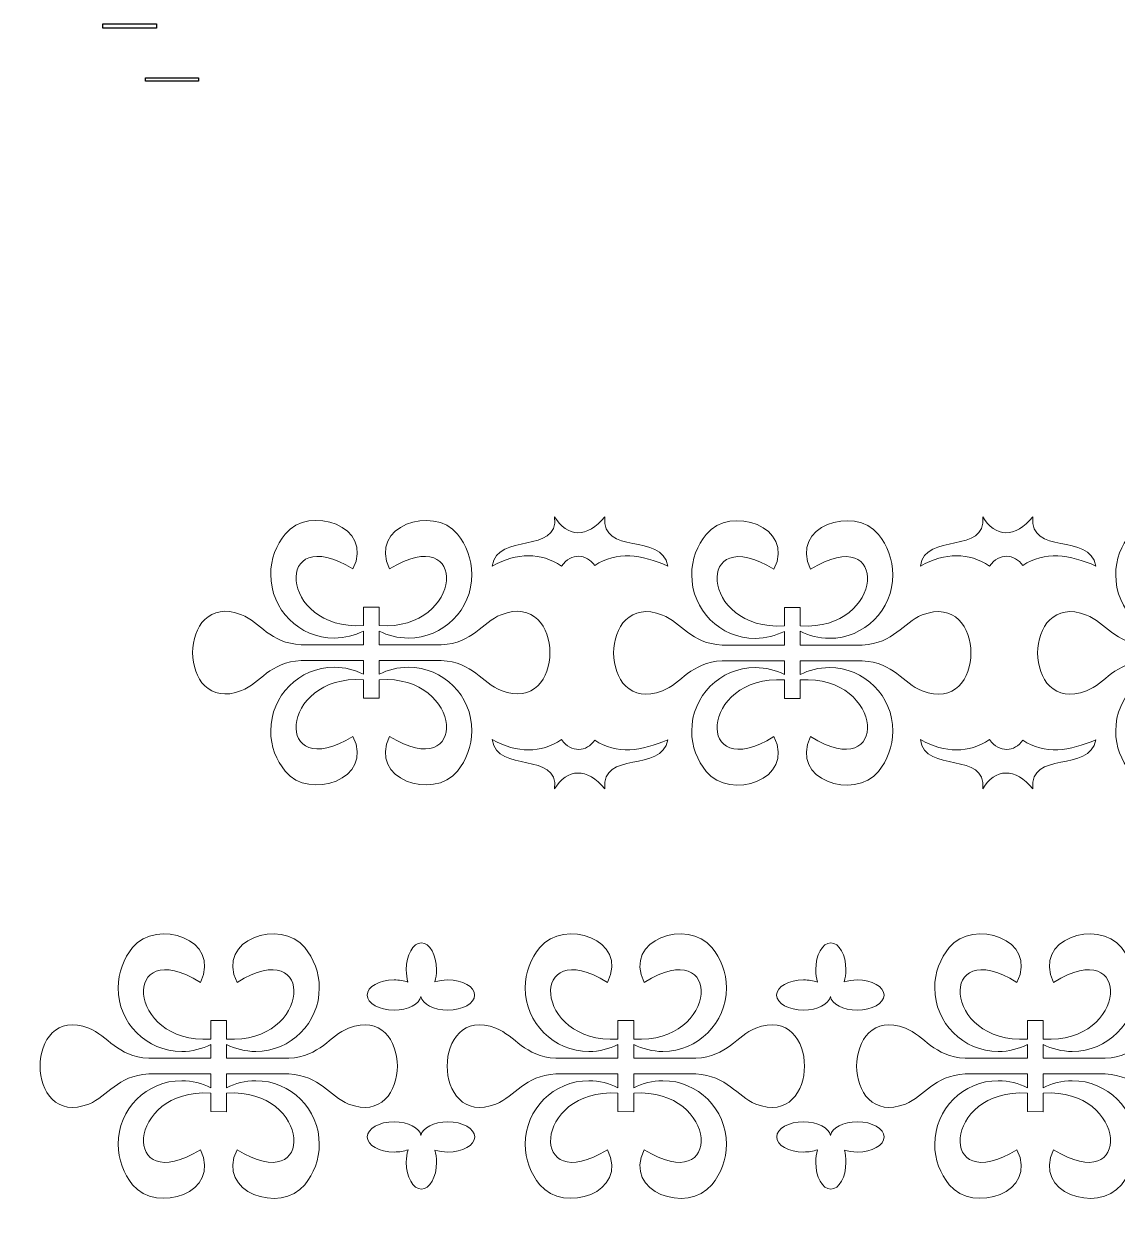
# Model space of a CAD drawing. Header units: centimetres. Extents: x -62 to 194, y -26 to 49.
# Drawn here: x -62.4 to 6.4, y -25.6 to 49.3 of the extents above; entities that cross this region are included whole.
import ezdxf

# ---------------------------------------------------------------- set-up
doc = ezdxf.new("R2010")
doc.units = ezdxf.units.CM
doc.header["$MEASUREMENT"] = 0
doc.header["$XCLIPFRAME"] = 0
doc.layers.add('layer 1', color=7, linetype='Continuous')
picture_1 = doc.add_image_def('image1.jpg', size_in_pixel=(6197, 507))
picture_2 = doc.add_image_def('image2.jpg', size_in_pixel=(17568, 1440))

msp = doc.modelspace()

# ---------------------------------------------------------------- linework, layer by layer
at = {"layer": 'layer 1', "color": 230, "lineweight": 9}
for points, knots in [([(-32.34686, 12.10745), (-33.56809, 11.61214), (-34.10452, 10.32931), (-36.11326, 10.21065), (-36.11326, 10.21065), (-36.11326, 10.21065), (-40.01662, 10.21065), (-40.01662, 10.21065), (-40.01662, 10.21065), (-40.01662, 10.21065), (-40.01663, 11.07966), (-40.01663, 11.07966), (-40.01663, 11.07966), (-39.46887, 10.79781), (-38.84766, 10.63871), (-38.18939, 10.63871), (-38.18939, 10.63871), (-35.98062, 10.63871), (-34.18939, 12.42994), (-34.18939, 14.63872), (-34.18939, 14.63872), (-34.18939, 15.60505), (-34.53858, 16.48631), (-35.10292, 17.18294), (-35.10292, 17.18294), (-36.60616, 19.0386), (-40.72638, 17.69312), (-39.36286, 14.98559), (-39.36286, 14.98559), (-34.34695, 18.08518), (-34.63325, 11.08327), (-40.01662, 11.41894), (-40.01662, 11.41894), (-40.01662, 11.41894), (-40.01662, 12.58768), (-40.01662, 12.58768), (-40.01662, 12.58768), (-40.01662, 12.58768), (-41.01662, 12.58853), (-41.01662, 12.58853), (-41.01662, 12.58853), (-41.01662, 12.58853), (-41.01662, 11.4198), (-41.01662, 11.4198), (-41.01662, 11.4198), (-46.39999, 11.08413), (-46.68629, 18.08604), (-41.67038, 14.98645), (-41.67038, 14.98645), (-40.30686, 17.69398), (-44.42708, 19.03946), (-45.93032, 17.1838), (-45.93032, 17.1838), (-46.49466, 16.48717), (-46.84385, 15.60591), (-46.84385, 14.63958), (-46.84385, 14.63958), (-46.84385, 12.4308), (-45.05262, 10.63957), (-42.84385, 10.63957), (-42.84385, 10.63957), (-42.18558, 10.63957), (-41.56437, 10.79867), (-41.01661, 11.08052), (-41.01661, 11.08052), (-41.01661, 11.08052), (-41.01662, 10.21151), (-41.01662, 10.21151), (-41.01662, 10.21151), (-41.01662, 10.21151), (-44.91998, 10.21151), (-44.91998, 10.21151), (-44.91998, 10.21151), (-46.92872, 10.33017), (-47.46515, 11.613), (-48.68638, 12.10831), (-48.68638, 12.10831), (-52.776, 13.70381), (-52.776, 5.73471), (-48.68638, 7.33021), (-48.68638, 7.33021), (-47.46515, 7.82552), (-46.92872, 9.10835), (-44.91998, 9.22701), (-44.91998, 9.22701), (-44.91998, 9.22701), (-41.01662, 9.22701), (-41.01662, 9.22701), (-41.01662, 9.22701), (-41.01662, 9.22701), (-41.01661, 8.358), (-41.01661, 8.358), (-41.01661, 8.358), (-41.56437, 8.63985), (-42.18558, 8.79895), (-42.84385, 8.79895), (-42.84385, 8.79895), (-45.05262, 8.79895), (-46.84385, 7.00772), (-46.84385, 4.79894), (-46.84385, 4.79894), (-46.84385, 3.83261), (-46.49466, 2.95135), (-45.93032, 2.25472), (-45.93032, 2.25472), (-44.42708, 0.39906), (-40.30686, 1.74454), (-41.67038, 4.45207), (-41.67038, 4.45207), (-46.68629, 1.35248), (-46.39999, 8.35439), (-41.01662, 8.01872), (-41.01662, 8.01872), (-41.01662, 8.01872), (-41.01662, 6.84999), (-41.01662, 6.84999), (-41.01662, 6.84999), (-41.01662, 6.84999), (-40.01662, 6.85084), (-40.01662, 6.85084), (-40.01662, 6.85084), (-40.01662, 6.85084), (-40.01662, 8.01958), (-40.01662, 8.01958), (-40.01662, 8.01958), (-34.63325, 8.35525), (-34.34695, 1.35334), (-39.36286, 4.45293), (-39.36286, 4.45293), (-40.72638, 1.7454), (-36.60616, 0.39992), (-35.10292, 2.25558), (-35.10292, 2.25558), (-34.53858, 2.95221), (-34.18939, 3.83347), (-34.18939, 4.7998), (-34.18939, 4.7998), (-34.18939, 7.00858), (-35.98062, 8.79981), (-38.18939, 8.79981), (-38.18939, 8.79981), (-38.84766, 8.79981), (-39.46887, 8.64071), (-40.01663, 8.35886), (-40.01663, 8.35886), (-40.01663, 8.35886), (-40.01662, 9.22787), (-40.01662, 9.22787), (-40.01662, 9.22787), (-40.01662, 9.22787), (-36.11326, 9.22787), (-36.11326, 9.22787), (-36.11326, 9.22787), (-34.10452, 9.10921), (-33.56809, 7.82638), (-32.34686, 7.33107), (-32.34686, 7.33107), (-28.25749, 5.73566), (-28.25749, 13.70286), (-32.34686, 12.10745)], [0, 0, 0, 0, 0.02439024, 0.02439024, 0.02439024, 0.02439024, 0.04878049, 0.04878049, 0.04878049, 0.04878049, 0.07317073, 0.07317073, 0.07317073, 0.07317073, 0.09756098, 0.09756098, 0.09756098, 0.09756098, 0.12195122, 0.12195122, 0.12195122, 0.12195122, 0.14634146, 0.14634146, 0.14634146, 0.14634146, 0.17073171, 0.17073171, 0.17073171, 0.17073171, 0.19512195, 0.19512195, 0.19512195, 0.19512195, 0.2195122, 0.2195122, 0.2195122, 0.2195122, 0.24390244, 0.24390244, 0.24390244, 0.24390244, 0.26829268, 0.26829268, 0.26829268, 0.26829268, 0.29268293, 0.29268293, 0.29268293, 0.29268293, 0.31707317, 0.31707317, 0.31707317, 0.31707317, 0.34146341, 0.34146341, 0.34146341, 0.34146341, 0.36585366, 0.36585366, 0.36585366, 0.36585366, 0.3902439, 0.3902439, 0.3902439, 0.3902439, 0.41463415, 0.41463415, 0.41463415, 0.41463415, 0.43902439, 0.43902439, 0.43902439, 0.43902439, 0.46341463, 0.46341463, 0.46341463, 0.46341463, 0.48780488, 0.48780488, 0.48780488, 0.48780488, 0.51219512, 0.51219512, 0.51219512, 0.51219512, 0.53658537, 0.53658537, 0.53658537, 0.53658537, 0.56097561, 0.56097561, 0.56097561, 0.56097561, 0.58536585, 0.58536585, 0.58536585, 0.58536585, 0.6097561, 0.6097561, 0.6097561, 0.6097561, 0.63414634, 0.63414634, 0.63414634, 0.63414634, 0.65853659, 0.65853659, 0.65853659, 0.65853659, 0.68292683, 0.68292683, 0.68292683, 0.68292683, 0.70731707, 0.70731707, 0.70731707, 0.70731707, 0.73170732, 0.73170732, 0.73170732, 0.73170732, 0.75609756, 0.75609756, 0.75609756, 0.75609756, 0.7804878, 0.7804878, 0.7804878, 0.7804878, 0.80487805, 0.80487805, 0.80487805, 0.80487805, 0.82926829, 0.82926829, 0.82926829, 0.82926829, 0.85365854, 0.85365854, 0.85365854, 0.85365854, 0.87804878, 0.87804878, 0.87804878, 0.87804878, 0.90243902, 0.90243902, 0.90243902, 0.90243902, 0.92682927, 0.92682927, 0.92682927, 0.92682927, 0.95121951, 0.95121951, 0.95121951, 0.95121951, 1, 1, 1, 1]), ([(-22.20482, 12.08852), (-20.98359, 11.59321), (-20.44716, 10.31038), (-18.43842, 10.19172), (-18.43842, 10.19172), (-18.43842, 10.19172), (-14.53506, 10.19172), (-14.53506, 10.19172), (-14.53506, 10.19172), (-14.53506, 10.19172), (-14.53505, 11.06073), (-14.53505, 11.06073), (-14.53505, 11.06073), (-15.08281, 10.77888), (-15.70402, 10.61978), (-16.36229, 10.61978), (-16.36229, 10.61978), (-18.57106, 10.61978), (-20.36229, 12.41101), (-20.36229, 14.61979), (-20.36229, 14.61979), (-20.36229, 15.58612), (-20.0131, 16.46738), (-19.44876, 17.16401), (-19.44876, 17.16401), (-17.94552, 19.01967), (-13.8253, 17.67419), (-15.18882, 14.96666), (-15.18882, 14.96666), (-20.20473, 18.06625), (-19.91843, 11.06434), (-14.53506, 11.40001), (-14.53506, 11.40001), (-14.53506, 11.40001), (-14.53506, 12.56875), (-14.53506, 12.56875), (-14.53506, 12.56875), (-14.53506, 12.56875), (-13.53506, 12.5696), (-13.53506, 12.5696), (-13.53506, 12.5696), (-13.53506, 12.5696), (-13.53506, 11.40087), (-13.53506, 11.40087), (-13.53506, 11.40087), (-8.15169, 11.0652), (-7.86539, 18.06711), (-12.8813, 14.96752), (-12.8813, 14.96752), (-14.24482, 17.67505), (-10.1246, 19.02053), (-8.62136, 17.16487), (-8.62136, 17.16487), (-8.05702, 16.46824), (-7.70783, 15.58698), (-7.70783, 14.62065), (-7.70783, 14.62065), (-7.70783, 12.41187), (-9.49906, 10.62064), (-11.70783, 10.62064), (-11.70783, 10.62064), (-12.3661, 10.62064), (-12.98731, 10.77974), (-13.53507, 11.06159), (-13.53507, 11.06159), (-13.53507, 11.06159), (-13.53506, 10.19258), (-13.53506, 10.19258), (-13.53506, 10.19258), (-13.53506, 10.19258), (-9.6317, 10.19258), (-9.6317, 10.19258), (-9.6317, 10.19258), (-7.62296, 10.31124), (-7.08653, 11.59407), (-5.8653, 12.08938), (-5.8653, 12.08938), (-1.77568, 13.68488), (-1.77568, 5.71578), (-5.8653, 7.31128), (-5.8653, 7.31128), (-7.08653, 7.80659), (-7.62296, 9.08942), (-9.6317, 9.20808), (-9.6317, 9.20808), (-9.6317, 9.20808), (-13.53506, 9.20808), (-13.53506, 9.20808), (-13.53506, 9.20808), (-13.53506, 9.20808), (-13.53507, 8.33907), (-13.53507, 8.33907), (-13.53507, 8.33907), (-12.98731, 8.62092), (-12.3661, 8.78002), (-11.70783, 8.78002), (-11.70783, 8.78002), (-9.49906, 8.78002), (-7.70783, 6.98879), (-7.70783, 4.78001), (-7.70783, 4.78001), (-7.70783, 3.81368), (-8.05702, 2.93242), (-8.62136, 2.23579), (-8.62136, 2.23579), (-10.1246, 0.38013), (-14.24482, 1.72561), (-12.8813, 4.43314), (-12.8813, 4.43314), (-7.86539, 1.33355), (-8.15169, 8.33546), (-13.53506, 7.99979), (-13.53506, 7.99979), (-13.53506, 7.99979), (-13.53506, 6.83106), (-13.53506, 6.83106), (-13.53506, 6.83106), (-13.53506, 6.83106), (-14.53506, 6.83191), (-14.53506, 6.83191), (-14.53506, 6.83191), (-14.53506, 6.83191), (-14.53506, 8.00065), (-14.53506, 8.00065), (-14.53506, 8.00065), (-19.91843, 8.33632), (-20.20473, 1.33441), (-15.18882, 4.434), (-15.18882, 4.434), (-13.8253, 1.72647), (-17.94552, 0.38099), (-19.44876, 2.23665), (-19.44876, 2.23665), (-20.0131, 2.93328), (-20.36229, 3.81454), (-20.36229, 4.78087), (-20.36229, 4.78087), (-20.36229, 6.98965), (-18.57106, 8.78088), (-16.36229, 8.78088), (-16.36229, 8.78088), (-15.70402, 8.78088), (-15.08281, 8.62178), (-14.53505, 8.33993), (-14.53505, 8.33993), (-14.53505, 8.33993), (-14.53506, 9.20894), (-14.53506, 9.20894), (-14.53506, 9.20894), (-14.53506, 9.20894), (-18.43842, 9.20894), (-18.43842, 9.20894), (-18.43842, 9.20894), (-20.44716, 9.09028), (-20.98359, 7.80745), (-22.20482, 7.31214), (-22.20482, 7.31214), (-26.29419, 5.71673), (-26.29419, 13.68393), (-22.20482, 12.08852)], [0, 0, 0, 0, 0.02439024, 0.02439024, 0.02439024, 0.02439024, 0.04878049, 0.04878049, 0.04878049, 0.04878049, 0.07317073, 0.07317073, 0.07317073, 0.07317073, 0.09756098, 0.09756098, 0.09756098, 0.09756098, 0.12195122, 0.12195122, 0.12195122, 0.12195122, 0.14634146, 0.14634146, 0.14634146, 0.14634146, 0.17073171, 0.17073171, 0.17073171, 0.17073171, 0.19512195, 0.19512195, 0.19512195, 0.19512195, 0.2195122, 0.2195122, 0.2195122, 0.2195122, 0.24390244, 0.24390244, 0.24390244, 0.24390244, 0.26829268, 0.26829268, 0.26829268, 0.26829268, 0.29268293, 0.29268293, 0.29268293, 0.29268293, 0.31707317, 0.31707317, 0.31707317, 0.31707317, 0.34146341, 0.34146341, 0.34146341, 0.34146341, 0.36585366, 0.36585366, 0.36585366, 0.36585366, 0.3902439, 0.3902439, 0.3902439, 0.3902439, 0.41463415, 0.41463415, 0.41463415, 0.41463415, 0.43902439, 0.43902439, 0.43902439, 0.43902439, 0.46341463, 0.46341463, 0.46341463, 0.46341463, 0.48780488, 0.48780488, 0.48780488, 0.48780488, 0.51219512, 0.51219512, 0.51219512, 0.51219512, 0.53658537, 0.53658537, 0.53658537, 0.53658537, 0.56097561, 0.56097561, 0.56097561, 0.56097561, 0.58536585, 0.58536585, 0.58536585, 0.58536585, 0.6097561, 0.6097561, 0.6097561, 0.6097561, 0.63414634, 0.63414634, 0.63414634, 0.63414634, 0.65853659, 0.65853659, 0.65853659, 0.65853659, 0.68292683, 0.68292683, 0.68292683, 0.68292683, 0.70731707, 0.70731707, 0.70731707, 0.70731707, 0.73170732, 0.73170732, 0.73170732, 0.73170732, 0.75609756, 0.75609756, 0.75609756, 0.75609756, 0.7804878, 0.7804878, 0.7804878, 0.7804878, 0.80487805, 0.80487805, 0.80487805, 0.80487805, 0.82926829, 0.82926829, 0.82926829, 0.82926829, 0.85365854, 0.85365854, 0.85365854, 0.85365854, 0.87804878, 0.87804878, 0.87804878, 0.87804878, 0.90243902, 0.90243902, 0.90243902, 0.90243902, 0.92682927, 0.92682927, 0.92682927, 0.92682927, 0.95121951, 0.95121951, 0.95121951, 0.95121951, 1, 1, 1, 1]), ([(4.46518, 12.08852), (5.68641, 11.59321), (6.22284, 10.31038), (8.23158, 10.19172), (8.23158, 10.19172), (8.23158, 10.19172), (12.13494, 10.19172), (12.13494, 10.19172), (12.13494, 10.19172), (12.13494, 10.19172), (12.13495, 11.06073), (12.13495, 11.06073), (12.13495, 11.06073), (11.58719, 10.77888), (10.96598, 10.61978), (10.30771, 10.61978), (10.30771, 10.61978), (8.09894, 10.61978), (6.30771, 12.41101), (6.30771, 14.61979), (6.30771, 14.61979), (6.30771, 15.58612), (6.6569, 16.46738), (7.22124, 17.16401), (7.22124, 17.16401), (8.72448, 19.01967), (12.8447, 17.67419), (11.48118, 14.96666), (11.48118, 14.96666), (6.46527, 18.06625), (6.75157, 11.06434), (12.13494, 11.40001), (12.13494, 11.40001), (12.13494, 11.40001), (12.13494, 12.56875), (12.13494, 12.56875), (12.13494, 12.56875), (12.13494, 12.56875), (13.13494, 12.5696), (13.13494, 12.5696), (13.13494, 12.5696), (13.13494, 12.5696), (13.13494, 11.40087), (13.13494, 11.40087), (13.13494, 11.40087), (18.51831, 11.0652), (18.80461, 18.06711), (13.7887, 14.96752), (13.7887, 14.96752), (12.42518, 17.67505), (16.5454, 19.02053), (18.04864, 17.16487), (18.04864, 17.16487), (18.61298, 16.46824), (18.96217, 15.58698), (18.96217, 14.62065), (18.96217, 14.62065), (18.96217, 12.41187), (17.17094, 10.62064), (14.96217, 10.62064), (14.96217, 10.62064), (14.3039, 10.62064), (13.68269, 10.77974), (13.13493, 11.06159), (13.13493, 11.06159), (13.13493, 11.06159), (13.13494, 10.19258), (13.13494, 10.19258), (13.13494, 10.19258), (13.13494, 10.19258), (17.0383, 10.19258), (17.0383, 10.19258), (17.0383, 10.19258), (19.04704, 10.31124), (19.58347, 11.59407), (20.8047, 12.08938), (20.8047, 12.08938), (24.89432, 13.68488), (24.89432, 5.71578), (20.8047, 7.31128), (20.8047, 7.31128), (19.58347, 7.80659), (19.04704, 9.08942), (17.0383, 9.20808), (17.0383, 9.20808), (17.0383, 9.20808), (13.13494, 9.20808), (13.13494, 9.20808), (13.13494, 9.20808), (13.13494, 9.20808), (13.13493, 8.33907), (13.13493, 8.33907), (13.13493, 8.33907), (13.68269, 8.62092), (14.3039, 8.78002), (14.96217, 8.78002), (14.96217, 8.78002), (17.17094, 8.78002), (18.96217, 6.98879), (18.96217, 4.78001), (18.96217, 4.78001), (18.96217, 3.81368), (18.61298, 2.93242), (18.04864, 2.23579), (18.04864, 2.23579), (16.5454, 0.38013), (12.42518, 1.72561), (13.7887, 4.43314), (13.7887, 4.43314), (18.80461, 1.33355), (18.51831, 8.33546), (13.13494, 7.99979), (13.13494, 7.99979), (13.13494, 7.99979), (13.13494, 6.83106), (13.13494, 6.83106), (13.13494, 6.83106), (13.13494, 6.83106), (12.13494, 6.83191), (12.13494, 6.83191), (12.13494, 6.83191), (12.13494, 6.83191), (12.13494, 8.00065), (12.13494, 8.00065), (12.13494, 8.00065), (6.75157, 8.33632), (6.46527, 1.33441), (11.48118, 4.434), (11.48118, 4.434), (12.8447, 1.72647), (8.72448, 0.38099), (7.22124, 2.23665), (7.22124, 2.23665), (6.6569, 2.93328), (6.30771, 3.81454), (6.30771, 4.78087), (6.30771, 4.78087), (6.30771, 6.98965), (8.09894, 8.78088), (10.30771, 8.78088), (10.30771, 8.78088), (10.96598, 8.78088), (11.58719, 8.62178), (12.13495, 8.33993), (12.13495, 8.33993), (12.13495, 8.33993), (12.13494, 9.20894), (12.13494, 9.20894), (12.13494, 9.20894), (12.13494, 9.20894), (8.23158, 9.20894), (8.23158, 9.20894), (8.23158, 9.20894), (6.22284, 9.09028), (5.68641, 7.80745), (4.46518, 7.31214), (4.46518, 7.31214), (0.37581, 5.71673), (0.37581, 13.68393), (4.46518, 12.08852)], [0, 0, 0, 0, 0.02439024, 0.02439024, 0.02439024, 0.02439024, 0.04878049, 0.04878049, 0.04878049, 0.04878049, 0.07317073, 0.07317073, 0.07317073, 0.07317073, 0.09756098, 0.09756098, 0.09756098, 0.09756098, 0.12195122, 0.12195122, 0.12195122, 0.12195122, 0.14634146, 0.14634146, 0.14634146, 0.14634146, 0.17073171, 0.17073171, 0.17073171, 0.17073171, 0.19512195, 0.19512195, 0.19512195, 0.19512195, 0.2195122, 0.2195122, 0.2195122, 0.2195122, 0.24390244, 0.24390244, 0.24390244, 0.24390244, 0.26829268, 0.26829268, 0.26829268, 0.26829268, 0.29268293, 0.29268293, 0.29268293, 0.29268293, 0.31707317, 0.31707317, 0.31707317, 0.31707317, 0.34146341, 0.34146341, 0.34146341, 0.34146341, 0.36585366, 0.36585366, 0.36585366, 0.36585366, 0.3902439, 0.3902439, 0.3902439, 0.3902439, 0.41463415, 0.41463415, 0.41463415, 0.41463415, 0.43902439, 0.43902439, 0.43902439, 0.43902439, 0.46341463, 0.46341463, 0.46341463, 0.46341463, 0.48780488, 0.48780488, 0.48780488, 0.48780488, 0.51219512, 0.51219512, 0.51219512, 0.51219512, 0.53658537, 0.53658537, 0.53658537, 0.53658537, 0.56097561, 0.56097561, 0.56097561, 0.56097561, 0.58536585, 0.58536585, 0.58536585, 0.58536585, 0.6097561, 0.6097561, 0.6097561, 0.6097561, 0.63414634, 0.63414634, 0.63414634, 0.63414634, 0.65853659, 0.65853659, 0.65853659, 0.65853659, 0.68292683, 0.68292683, 0.68292683, 0.68292683, 0.70731707, 0.70731707, 0.70731707, 0.70731707, 0.73170732, 0.73170732, 0.73170732, 0.73170732, 0.75609756, 0.75609756, 0.75609756, 0.75609756, 0.7804878, 0.7804878, 0.7804878, 0.7804878, 0.80487805, 0.80487805, 0.80487805, 0.80487805, 0.82926829, 0.82926829, 0.82926829, 0.82926829, 0.85365854, 0.85365854, 0.85365854, 0.85365854, 0.87804878, 0.87804878, 0.87804878, 0.87804878, 0.90243902, 0.90243902, 0.90243902, 0.90243902, 0.92682927, 0.92682927, 0.92682927, 0.92682927, 0.95121951, 0.95121951, 0.95121951, 0.95121951, 1, 1, 1, 1]), ([(-32.90418, 15.16815), (-31.3174, 16.03556), (-29.86757, 16.03556), (-28.55468, 15.16815), (-28.55468, 15.16815), (-27.9211, 16.02314), (-26.97935, 15.94267), (-26.46559, 15.20539), (-26.46559, 15.20539), (-25.072, 16.13094), (-23.52426, 15.88905), (-21.85665, 15.1707), (-21.85665, 15.1707), (-22.25733, 17.29966), (-26.04777, 15.79919), (-25.83212, 18.27056), (-25.83212, 18.27056), (-26.90519, 16.90096), (-28.22935, 16.96945), (-28.98283, 18.27059), (-28.98283, 18.27059), (-28.72986, 15.87274), (-32.59003, 17.33221), (-32.90418, 15.16815)], [0, 0, 0, 0, 0.14285714, 0.14285714, 0.14285714, 0.14285714, 0.28571429, 0.28571429, 0.28571429, 0.28571429, 0.42857143, 0.42857143, 0.42857143, 0.42857143, 0.57142857, 0.57142857, 0.57142857, 0.57142857, 0.71428571, 0.71428571, 0.71428571, 0.71428571, 1, 1, 1, 1]), ([(-5.98018, 15.16815), (-4.3934, 16.03556), (-2.94357, 16.03556), (-1.63068, 15.16815), (-1.63068, 15.16815), (-0.9971, 16.02314), (-0.05535, 15.94267), (0.45841, 15.20539), (0.45841, 15.20539), (1.852, 16.13094), (3.39974, 15.88905), (5.06735, 15.1707), (5.06735, 15.1707), (4.66667, 17.29966), (0.87623, 15.79919), (1.09188, 18.27056), (1.09188, 18.27056), (0.01881, 16.90096), (-1.30535, 16.96945), (-2.05883, 18.27059), (-2.05883, 18.27059), (-1.80586, 15.87274), (-5.66603, 17.33221), (-5.98018, 15.16815)], [0, 0, 0, 0, 0.14285714, 0.14285714, 0.14285714, 0.14285714, 0.28571429, 0.28571429, 0.28571429, 0.28571429, 0.42857143, 0.42857143, 0.42857143, 0.42857143, 0.57142857, 0.57142857, 0.57142857, 0.57142857, 0.71428571, 0.71428571, 0.71428571, 0.71428571, 1, 1, 1, 1]), ([(-32.90418, 4.24615), (-31.3174, 3.37874), (-29.86757, 3.37874), (-28.55468, 4.24615), (-28.55468, 4.24615), (-27.9211, 3.39116), (-26.97935, 3.47163), (-26.46559, 4.20891), (-26.46559, 4.20891), (-25.072, 3.28336), (-23.52426, 3.52525), (-21.85665, 4.2436), (-21.85665, 4.2436), (-22.25733, 2.11464), (-26.04777, 3.61511), (-25.83212, 1.14374), (-25.83212, 1.14374), (-26.90519, 2.51334), (-28.22935, 2.44485), (-28.98283, 1.14371), (-28.98283, 1.14371), (-28.72986, 3.54156), (-32.59003, 2.08209), (-32.90418, 4.24615)], [0, 0, 0, 0, 0.14285714, 0.14285714, 0.14285714, 0.14285714, 0.28571429, 0.28571429, 0.28571429, 0.28571429, 0.42857143, 0.42857143, 0.42857143, 0.42857143, 0.57142857, 0.57142857, 0.57142857, 0.57142857, 0.71428571, 0.71428571, 0.71428571, 0.71428571, 1, 1, 1, 1]), ([(-5.98018, 4.24615), (-4.3934, 3.37874), (-2.94357, 3.37874), (-1.63068, 4.24615), (-1.63068, 4.24615), (-0.9971, 3.39116), (-0.05535, 3.47163), (0.45841, 4.20891), (0.45841, 4.20891), (1.852, 3.28336), (3.39974, 3.52525), (5.06735, 4.2436), (5.06735, 4.2436), (4.66667, 2.11464), (0.87623, 3.61511), (1.09188, 1.14374), (1.09188, 1.14374), (0.01881, 2.51334), (-1.30535, 2.44485), (-2.05883, 1.14371), (-2.05883, 1.14371), (-1.80586, 3.54156), (-5.66603, 2.08209), (-5.98018, 4.24615)], [0, 0, 0, 0, 0.14285714, 0.14285714, 0.14285714, 0.14285714, 0.28571429, 0.28571429, 0.28571429, 0.28571429, 0.42857143, 0.42857143, 0.42857143, 0.42857143, 0.57142857, 0.57142857, 0.57142857, 0.57142857, 0.71428571, 0.71428571, 0.71428571, 0.71428571, 1, 1, 1, 1]), ([(-58.28488, -13.90771), (-57.06365, -14.40302), (-56.52722, -15.68585), (-54.51848, -15.80451), (-54.51848, -15.80451), (-54.51848, -15.80451), (-50.61512, -15.80451), (-50.61512, -15.80451), (-50.61512, -15.80451), (-50.61512, -15.80451), (-50.61511, -14.9355), (-50.61511, -14.9355), (-50.61511, -14.9355), (-51.16287, -15.21735), (-51.78408, -15.37645), (-52.44235, -15.37645), (-52.44235, -15.37645), (-54.65112, -15.37645), (-56.44235, -13.58522), (-56.44235, -11.37644), (-56.44235, -11.37644), (-56.44235, -10.41011), (-56.09316, -9.52885), (-55.52882, -8.83222), (-55.52882, -8.83222), (-54.02558, -6.97656), (-49.90536, -8.32204), (-51.26888, -11.02957), (-51.26888, -11.02957), (-56.28479, -7.92998), (-55.99849, -14.93189), (-50.61512, -14.59622), (-50.61512, -14.59622), (-50.61512, -14.59622), (-50.61512, -13.42748), (-50.61512, -13.42748), (-50.61512, -13.42748), (-50.61512, -13.42748), (-49.61512, -13.42663), (-49.61512, -13.42663), (-49.61512, -13.42663), (-49.61512, -13.42663), (-49.61512, -14.59536), (-49.61512, -14.59536), (-49.61512, -14.59536), (-44.23175, -14.93103), (-43.94545, -7.92912), (-48.96136, -11.02871), (-48.96136, -11.02871), (-50.32488, -8.32118), (-46.20466, -6.9757), (-44.70142, -8.83136), (-44.70142, -8.83136), (-44.13708, -9.52799), (-43.78789, -10.40925), (-43.78789, -11.37558), (-43.78789, -11.37558), (-43.78789, -13.58436), (-45.57912, -15.37559), (-47.78789, -15.37559), (-47.78789, -15.37559), (-48.44616, -15.37559), (-49.06737, -15.21649), (-49.61513, -14.93464), (-49.61513, -14.93464), (-49.61513, -14.93464), (-49.61512, -15.80365), (-49.61512, -15.80365), (-49.61512, -15.80365), (-49.61512, -15.80365), (-45.71176, -15.80365), (-45.71176, -15.80365), (-45.71176, -15.80365), (-43.70302, -15.68499), (-43.16659, -14.40216), (-41.94536, -13.90685), (-41.94536, -13.90685), (-37.85574, -12.31135), (-37.85574, -20.28045), (-41.94536, -18.68495), (-41.94536, -18.68495), (-43.16659, -18.18964), (-43.70302, -16.90681), (-45.71176, -16.78815), (-45.71176, -16.78815), (-45.71176, -16.78815), (-49.61512, -16.78815), (-49.61512, -16.78815), (-49.61512, -16.78815), (-49.61512, -16.78815), (-49.61513, -17.65716), (-49.61513, -17.65716), (-49.61513, -17.65716), (-49.06737, -17.37531), (-48.44616, -17.21621), (-47.78789, -17.21621), (-47.78789, -17.21621), (-45.57912, -17.21621), (-43.78789, -19.00744), (-43.78789, -21.21622), (-43.78789, -21.21622), (-43.78789, -22.18255), (-44.13708, -23.06381), (-44.70142, -23.76044), (-44.70142, -23.76044), (-46.20466, -25.6161), (-50.32488, -24.27062), (-48.96136, -21.56309), (-48.96136, -21.56309), (-43.94545, -24.66268), (-44.23175, -17.66077), (-49.61512, -17.99644), (-49.61512, -17.99644), (-49.61512, -17.99644), (-49.61512, -19.16517), (-49.61512, -19.16517), (-49.61512, -19.16517), (-49.61512, -19.16517), (-50.61512, -19.16432), (-50.61512, -19.16432), (-50.61512, -19.16432), (-50.61512, -19.16432), (-50.61512, -17.99558), (-50.61512, -17.99558), (-50.61512, -17.99558), (-55.99849, -17.65991), (-56.28479, -24.66182), (-51.26888, -21.56223), (-51.26888, -21.56223), (-49.90536, -24.26976), (-54.02558, -25.61524), (-55.52882, -23.75958), (-55.52882, -23.75958), (-56.09316, -23.06295), (-56.44235, -22.18169), (-56.44235, -21.21536), (-56.44235, -21.21536), (-56.44235, -19.00658), (-54.65112, -17.21535), (-52.44235, -17.21535), (-52.44235, -17.21535), (-51.78408, -17.21535), (-51.16287, -17.37445), (-50.61511, -17.6563), (-50.61511, -17.6563), (-50.61511, -17.6563), (-50.61512, -16.78729), (-50.61512, -16.78729), (-50.61512, -16.78729), (-50.61512, -16.78729), (-54.51848, -16.78729), (-54.51848, -16.78729), (-54.51848, -16.78729), (-56.52722, -16.90595), (-57.06365, -18.18878), (-58.28488, -18.68409), (-58.28488, -18.68409), (-62.37425, -20.2795), (-62.37425, -12.3123), (-58.28488, -13.90771)], [0, 0, 0, 0, 0.02439024, 0.02439024, 0.02439024, 0.02439024, 0.04878049, 0.04878049, 0.04878049, 0.04878049, 0.07317073, 0.07317073, 0.07317073, 0.07317073, 0.09756098, 0.09756098, 0.09756098, 0.09756098, 0.12195122, 0.12195122, 0.12195122, 0.12195122, 0.14634146, 0.14634146, 0.14634146, 0.14634146, 0.17073171, 0.17073171, 0.17073171, 0.17073171, 0.19512195, 0.19512195, 0.19512195, 0.19512195, 0.2195122, 0.2195122, 0.2195122, 0.2195122, 0.24390244, 0.24390244, 0.24390244, 0.24390244, 0.26829268, 0.26829268, 0.26829268, 0.26829268, 0.29268293, 0.29268293, 0.29268293, 0.29268293, 0.31707317, 0.31707317, 0.31707317, 0.31707317, 0.34146341, 0.34146341, 0.34146341, 0.34146341, 0.36585366, 0.36585366, 0.36585366, 0.36585366, 0.3902439, 0.3902439, 0.3902439, 0.3902439, 0.41463415, 0.41463415, 0.41463415, 0.41463415, 0.43902439, 0.43902439, 0.43902439, 0.43902439, 0.46341463, 0.46341463, 0.46341463, 0.46341463, 0.48780488, 0.48780488, 0.48780488, 0.48780488, 0.51219512, 0.51219512, 0.51219512, 0.51219512, 0.53658537, 0.53658537, 0.53658537, 0.53658537, 0.56097561, 0.56097561, 0.56097561, 0.56097561, 0.58536585, 0.58536585, 0.58536585, 0.58536585, 0.6097561, 0.6097561, 0.6097561, 0.6097561, 0.63414634, 0.63414634, 0.63414634, 0.63414634, 0.65853659, 0.65853659, 0.65853659, 0.65853659, 0.68292683, 0.68292683, 0.68292683, 0.68292683, 0.70731707, 0.70731707, 0.70731707, 0.70731707, 0.73170732, 0.73170732, 0.73170732, 0.73170732, 0.75609756, 0.75609756, 0.75609756, 0.75609756, 0.7804878, 0.7804878, 0.7804878, 0.7804878, 0.80487805, 0.80487805, 0.80487805, 0.80487805, 0.82926829, 0.82926829, 0.82926829, 0.82926829, 0.85365854, 0.85365854, 0.85365854, 0.85365854, 0.87804878, 0.87804878, 0.87804878, 0.87804878, 0.90243902, 0.90243902, 0.90243902, 0.90243902, 0.92682927, 0.92682927, 0.92682927, 0.92682927, 0.95121951, 0.95121951, 0.95121951, 0.95121951, 1, 1, 1, 1]), ([(-32.67336, -13.90771), (-31.45213, -14.40302), (-30.9157, -15.68585), (-28.90696, -15.80451), (-28.90696, -15.80451), (-28.90696, -15.80451), (-25.0036, -15.80451), (-25.0036, -15.80451), (-25.0036, -15.80451), (-25.0036, -15.80451), (-25.00359, -14.9355), (-25.00359, -14.9355), (-25.00359, -14.9355), (-25.55135, -15.21735), (-26.17256, -15.37645), (-26.83083, -15.37645), (-26.83083, -15.37645), (-29.0396, -15.37645), (-30.83083, -13.58522), (-30.83083, -11.37644), (-30.83083, -11.37644), (-30.83083, -10.41011), (-30.48164, -9.52885), (-29.9173, -8.83222), (-29.9173, -8.83222), (-28.41406, -6.97656), (-24.29384, -8.32204), (-25.65736, -11.02957), (-25.65736, -11.02957), (-30.67327, -7.92998), (-30.38697, -14.93189), (-25.0036, -14.59622), (-25.0036, -14.59622), (-25.0036, -14.59622), (-25.0036, -13.42748), (-25.0036, -13.42748), (-25.0036, -13.42748), (-25.0036, -13.42748), (-24.0036, -13.42663), (-24.0036, -13.42663), (-24.0036, -13.42663), (-24.0036, -13.42663), (-24.0036, -14.59536), (-24.0036, -14.59536), (-24.0036, -14.59536), (-18.62023, -14.93103), (-18.33393, -7.92912), (-23.34984, -11.02871), (-23.34984, -11.02871), (-24.71336, -8.32118), (-20.59314, -6.9757), (-19.0899, -8.83136), (-19.0899, -8.83136), (-18.52556, -9.52799), (-18.17637, -10.40925), (-18.17637, -11.37558), (-18.17637, -11.37558), (-18.17637, -13.58436), (-19.9676, -15.37559), (-22.17637, -15.37559), (-22.17637, -15.37559), (-22.83464, -15.37559), (-23.45585, -15.21649), (-24.00361, -14.93464), (-24.00361, -14.93464), (-24.00361, -14.93464), (-24.0036, -15.80365), (-24.0036, -15.80365), (-24.0036, -15.80365), (-24.0036, -15.80365), (-20.10024, -15.80365), (-20.10024, -15.80365), (-20.10024, -15.80365), (-18.0915, -15.68499), (-17.55507, -14.40216), (-16.33384, -13.90685), (-16.33384, -13.90685), (-12.24422, -12.31135), (-12.24422, -20.28045), (-16.33384, -18.68495), (-16.33384, -18.68495), (-17.55507, -18.18964), (-18.0915, -16.90681), (-20.10024, -16.78815), (-20.10024, -16.78815), (-20.10024, -16.78815), (-24.0036, -16.78815), (-24.0036, -16.78815), (-24.0036, -16.78815), (-24.0036, -16.78815), (-24.00361, -17.65716), (-24.00361, -17.65716), (-24.00361, -17.65716), (-23.45585, -17.37531), (-22.83464, -17.21621), (-22.17637, -17.21621), (-22.17637, -17.21621), (-19.9676, -17.21621), (-18.17637, -19.00744), (-18.17637, -21.21622), (-18.17637, -21.21622), (-18.17637, -22.18255), (-18.52556, -23.06381), (-19.0899, -23.76044), (-19.0899, -23.76044), (-20.59314, -25.6161), (-24.71336, -24.27062), (-23.34984, -21.56309), (-23.34984, -21.56309), (-18.33393, -24.66268), (-18.62023, -17.66077), (-24.0036, -17.99644), (-24.0036, -17.99644), (-24.0036, -17.99644), (-24.0036, -19.16517), (-24.0036, -19.16517), (-24.0036, -19.16517), (-24.0036, -19.16517), (-25.0036, -19.16432), (-25.0036, -19.16432), (-25.0036, -19.16432), (-25.0036, -19.16432), (-25.0036, -17.99558), (-25.0036, -17.99558), (-25.0036, -17.99558), (-30.38697, -17.65991), (-30.67327, -24.66182), (-25.65736, -21.56223), (-25.65736, -21.56223), (-24.29384, -24.26976), (-28.41406, -25.61524), (-29.9173, -23.75958), (-29.9173, -23.75958), (-30.48164, -23.06295), (-30.83083, -22.18169), (-30.83083, -21.21536), (-30.83083, -21.21536), (-30.83083, -19.00658), (-29.0396, -17.21535), (-26.83083, -17.21535), (-26.83083, -17.21535), (-26.17256, -17.21535), (-25.55135, -17.37445), (-25.00359, -17.6563), (-25.00359, -17.6563), (-25.00359, -17.6563), (-25.0036, -16.78729), (-25.0036, -16.78729), (-25.0036, -16.78729), (-25.0036, -16.78729), (-28.90696, -16.78729), (-28.90696, -16.78729), (-28.90696, -16.78729), (-30.9157, -16.90595), (-31.45213, -18.18878), (-32.67336, -18.68409), (-32.67336, -18.68409), (-36.76273, -20.2795), (-36.76273, -12.3123), (-32.67336, -13.90771)], [0, 0, 0, 0, 0.02439024, 0.02439024, 0.02439024, 0.02439024, 0.04878049, 0.04878049, 0.04878049, 0.04878049, 0.07317073, 0.07317073, 0.07317073, 0.07317073, 0.09756098, 0.09756098, 0.09756098, 0.09756098, 0.12195122, 0.12195122, 0.12195122, 0.12195122, 0.14634146, 0.14634146, 0.14634146, 0.14634146, 0.17073171, 0.17073171, 0.17073171, 0.17073171, 0.19512195, 0.19512195, 0.19512195, 0.19512195, 0.2195122, 0.2195122, 0.2195122, 0.2195122, 0.24390244, 0.24390244, 0.24390244, 0.24390244, 0.26829268, 0.26829268, 0.26829268, 0.26829268, 0.29268293, 0.29268293, 0.29268293, 0.29268293, 0.31707317, 0.31707317, 0.31707317, 0.31707317, 0.34146341, 0.34146341, 0.34146341, 0.34146341, 0.36585366, 0.36585366, 0.36585366, 0.36585366, 0.3902439, 0.3902439, 0.3902439, 0.3902439, 0.41463415, 0.41463415, 0.41463415, 0.41463415, 0.43902439, 0.43902439, 0.43902439, 0.43902439, 0.46341463, 0.46341463, 0.46341463, 0.46341463, 0.48780488, 0.48780488, 0.48780488, 0.48780488, 0.51219512, 0.51219512, 0.51219512, 0.51219512, 0.53658537, 0.53658537, 0.53658537, 0.53658537, 0.56097561, 0.56097561, 0.56097561, 0.56097561, 0.58536585, 0.58536585, 0.58536585, 0.58536585, 0.6097561, 0.6097561, 0.6097561, 0.6097561, 0.63414634, 0.63414634, 0.63414634, 0.63414634, 0.65853659, 0.65853659, 0.65853659, 0.65853659, 0.68292683, 0.68292683, 0.68292683, 0.68292683, 0.70731707, 0.70731707, 0.70731707, 0.70731707, 0.73170732, 0.73170732, 0.73170732, 0.73170732, 0.75609756, 0.75609756, 0.75609756, 0.75609756, 0.7804878, 0.7804878, 0.7804878, 0.7804878, 0.80487805, 0.80487805, 0.80487805, 0.80487805, 0.82926829, 0.82926829, 0.82926829, 0.82926829, 0.85365854, 0.85365854, 0.85365854, 0.85365854, 0.87804878, 0.87804878, 0.87804878, 0.87804878, 0.90243902, 0.90243902, 0.90243902, 0.90243902, 0.92682927, 0.92682927, 0.92682927, 0.92682927, 0.95121951, 0.95121951, 0.95121951, 0.95121951, 1, 1, 1, 1]), ([(-6.9188, -13.90771), (-5.69757, -14.40302), (-5.16114, -15.68585), (-3.1524, -15.80451), (-3.1524, -15.80451), (-3.1524, -15.80451), (0.75096, -15.80451), (0.75096, -15.80451), (0.75096, -15.80451), (0.75096, -15.80451), (0.75097, -14.9355), (0.75097, -14.9355), (0.75097, -14.9355), (0.20321, -15.21735), (-0.418, -15.37645), (-1.07627, -15.37645), (-1.07627, -15.37645), (-3.28504, -15.37645), (-5.07627, -13.58522), (-5.07627, -11.37644), (-5.07627, -11.37644), (-5.07627, -10.41011), (-4.72708, -9.52885), (-4.16274, -8.83222), (-4.16274, -8.83222), (-2.6595, -6.97656), (1.46072, -8.32204), (0.0972, -11.02957), (0.0972, -11.02957), (-4.91871, -7.92998), (-4.63241, -14.93189), (0.75096, -14.59622), (0.75096, -14.59622), (0.75096, -14.59622), (0.75096, -13.42748), (0.75096, -13.42748), (0.75096, -13.42748), (0.75096, -13.42748), (1.75096, -13.42663), (1.75096, -13.42663), (1.75096, -13.42663), (1.75096, -13.42663), (1.75096, -14.59536), (1.75096, -14.59536), (1.75096, -14.59536), (7.13433, -14.93103), (7.42063, -7.92912), (2.40472, -11.02871), (2.40472, -11.02871), (1.0412, -8.32118), (5.16142, -6.9757), (6.66466, -8.83136), (6.66466, -8.83136), (7.229, -9.52799), (7.57819, -10.40925), (7.57819, -11.37558), (7.57819, -11.37558), (7.57819, -13.58436), (5.78696, -15.37559), (3.57819, -15.37559), (3.57819, -15.37559), (2.91992, -15.37559), (2.29871, -15.21649), (1.75095, -14.93464), (1.75095, -14.93464), (1.75095, -14.93464), (1.75096, -15.80365), (1.75096, -15.80365), (1.75096, -15.80365), (1.75096, -15.80365), (5.65432, -15.80365), (5.65432, -15.80365), (5.65432, -15.80365), (7.66306, -15.68499), (8.19949, -14.40216), (9.42072, -13.90685), (9.42072, -13.90685), (13.51034, -12.31135), (13.51034, -20.28045), (9.42072, -18.68495), (9.42072, -18.68495), (8.19949, -18.18964), (7.66306, -16.90681), (5.65432, -16.78815), (5.65432, -16.78815), (5.65432, -16.78815), (1.75096, -16.78815), (1.75096, -16.78815), (1.75096, -16.78815), (1.75096, -16.78815), (1.75095, -17.65716), (1.75095, -17.65716), (1.75095, -17.65716), (2.29871, -17.37531), (2.91992, -17.21621), (3.57819, -17.21621), (3.57819, -17.21621), (5.78696, -17.21621), (7.57819, -19.00744), (7.57819, -21.21622), (7.57819, -21.21622), (7.57819, -22.18255), (7.229, -23.06381), (6.66466, -23.76044), (6.66466, -23.76044), (5.16142, -25.6161), (1.0412, -24.27062), (2.40472, -21.56309), (2.40472, -21.56309), (7.42063, -24.66268), (7.13433, -17.66077), (1.75096, -17.99644), (1.75096, -17.99644), (1.75096, -17.99644), (1.75096, -19.16517), (1.75096, -19.16517), (1.75096, -19.16517), (1.75096, -19.16517), (0.75096, -19.16432), (0.75096, -19.16432), (0.75096, -19.16432), (0.75096, -19.16432), (0.75096, -17.99558), (0.75096, -17.99558), (0.75096, -17.99558), (-4.63241, -17.65991), (-4.91871, -24.66182), (0.0972, -21.56223), (0.0972, -21.56223), (1.46072, -24.26976), (-2.6595, -25.61524), (-4.16274, -23.75958), (-4.16274, -23.75958), (-4.72708, -23.06295), (-5.07627, -22.18169), (-5.07627, -21.21536), (-5.07627, -21.21536), (-5.07627, -19.00658), (-3.28504, -17.21535), (-1.07627, -17.21535), (-1.07627, -17.21535), (-0.418, -17.21535), (0.20321, -17.37445), (0.75097, -17.6563), (0.75097, -17.6563), (0.75097, -17.6563), (0.75096, -16.78729), (0.75096, -16.78729), (0.75096, -16.78729), (0.75096, -16.78729), (-3.1524, -16.78729), (-3.1524, -16.78729), (-3.1524, -16.78729), (-5.16114, -16.90595), (-5.69757, -18.18878), (-6.9188, -18.68409), (-6.9188, -18.68409), (-11.00817, -20.2795), (-11.00817, -12.3123), (-6.9188, -13.90771)], [0, 0, 0, 0, 0.02439024, 0.02439024, 0.02439024, 0.02439024, 0.04878049, 0.04878049, 0.04878049, 0.04878049, 0.07317073, 0.07317073, 0.07317073, 0.07317073, 0.09756098, 0.09756098, 0.09756098, 0.09756098, 0.12195122, 0.12195122, 0.12195122, 0.12195122, 0.14634146, 0.14634146, 0.14634146, 0.14634146, 0.17073171, 0.17073171, 0.17073171, 0.17073171, 0.19512195, 0.19512195, 0.19512195, 0.19512195, 0.2195122, 0.2195122, 0.2195122, 0.2195122, 0.24390244, 0.24390244, 0.24390244, 0.24390244, 0.26829268, 0.26829268, 0.26829268, 0.26829268, 0.29268293, 0.29268293, 0.29268293, 0.29268293, 0.31707317, 0.31707317, 0.31707317, 0.31707317, 0.34146341, 0.34146341, 0.34146341, 0.34146341, 0.36585366, 0.36585366, 0.36585366, 0.36585366, 0.3902439, 0.3902439, 0.3902439, 0.3902439, 0.41463415, 0.41463415, 0.41463415, 0.41463415, 0.43902439, 0.43902439, 0.43902439, 0.43902439, 0.46341463, 0.46341463, 0.46341463, 0.46341463, 0.48780488, 0.48780488, 0.48780488, 0.48780488, 0.51219512, 0.51219512, 0.51219512, 0.51219512, 0.53658537, 0.53658537, 0.53658537, 0.53658537, 0.56097561, 0.56097561, 0.56097561, 0.56097561, 0.58536585, 0.58536585, 0.58536585, 0.58536585, 0.6097561, 0.6097561, 0.6097561, 0.6097561, 0.63414634, 0.63414634, 0.63414634, 0.63414634, 0.65853659, 0.65853659, 0.65853659, 0.65853659, 0.68292683, 0.68292683, 0.68292683, 0.68292683, 0.70731707, 0.70731707, 0.70731707, 0.70731707, 0.73170732, 0.73170732, 0.73170732, 0.73170732, 0.75609756, 0.75609756, 0.75609756, 0.75609756, 0.7804878, 0.7804878, 0.7804878, 0.7804878, 0.80487805, 0.80487805, 0.80487805, 0.80487805, 0.82926829, 0.82926829, 0.82926829, 0.82926829, 0.85365854, 0.85365854, 0.85365854, 0.85365854, 0.87804878, 0.87804878, 0.87804878, 0.87804878, 0.90243902, 0.90243902, 0.90243902, 0.90243902, 0.92682927, 0.92682927, 0.92682927, 0.92682927, 0.95121951, 0.95121951, 0.95121951, 0.95121951, 1, 1, 1, 1]), ([(-38.2094, -11.01356), (-38.46478, -10.92633), (-38.7645, -10.8761), (-39.08503, -10.8761), (-39.08503, -10.8761), (-40.01807, -10.8761), (-40.77474, -11.30172), (-40.77474, -11.82656), (-40.77474, -11.82656), (-40.77474, -12.3514), (-40.01807, -12.77702), (-39.08503, -12.77702), (-39.08503, -12.77702), (-38.20774, -12.77702), (-37.47767, -12.40074), (-37.39459, -11.91951), (-37.39459, -11.91951), (-37.31082, -12.40034), (-36.58239, -12.77702), (-35.70561, -12.77702), (-35.70561, -12.77702), (-34.77257, -12.77702), (-34.0159, -12.3514), (-34.0159, -11.82656), (-34.0159, -11.82656), (-34.0159, -11.30172), (-34.77257, -10.8761), (-35.70561, -10.8761), (-35.70561, -10.8761), (-36.00019, -10.8761), (-36.27718, -10.91852), (-36.51834, -10.9931), (-36.51834, -10.9931), (-36.45312, -10.76412), (-36.41637, -10.50518), (-36.41637, -10.23102), (-36.41637, -10.23102), (-36.41637, -9.29798), (-36.842, -8.54131), (-37.36684, -8.54131), (-37.36684, -8.54131), (-37.89167, -8.54131), (-38.3173, -9.29798), (-38.3173, -10.23102), (-38.3173, -10.23102), (-38.3173, -10.51338), (-38.27831, -10.77959), (-38.2094, -11.01356)], [0, 0, 0, 0, 0.07692308, 0.07692308, 0.07692308, 0.07692308, 0.15384615, 0.15384615, 0.15384615, 0.15384615, 0.23076923, 0.23076923, 0.23076923, 0.23076923, 0.30769231, 0.30769231, 0.30769231, 0.30769231, 0.38461538, 0.38461538, 0.38461538, 0.38461538, 0.46153846, 0.46153846, 0.46153846, 0.46153846, 0.53846154, 0.53846154, 0.53846154, 0.53846154, 0.61538462, 0.61538462, 0.61538462, 0.61538462, 0.69230769, 0.69230769, 0.69230769, 0.69230769, 0.76923077, 0.76923077, 0.76923077, 0.76923077, 0.84615385, 0.84615385, 0.84615385, 0.84615385, 1, 1, 1, 1]), ([(-12.45484, -11.01356), (-12.71022, -10.92633), (-13.00994, -10.8761), (-13.33047, -10.8761), (-13.33047, -10.8761), (-14.26351, -10.8761), (-15.02018, -11.30172), (-15.02018, -11.82656), (-15.02018, -11.82656), (-15.02018, -12.3514), (-14.26351, -12.77702), (-13.33047, -12.77702), (-13.33047, -12.77702), (-12.45318, -12.77702), (-11.72311, -12.40074), (-11.64003, -11.91951), (-11.64003, -11.91951), (-11.55626, -12.40034), (-10.82783, -12.77702), (-9.95105, -12.77702), (-9.95105, -12.77702), (-9.01801, -12.77702), (-8.26134, -12.3514), (-8.26134, -11.82656), (-8.26134, -11.82656), (-8.26134, -11.30172), (-9.01801, -10.8761), (-9.95105, -10.8761), (-9.95105, -10.8761), (-10.24563, -10.8761), (-10.52262, -10.91852), (-10.76378, -10.9931), (-10.76378, -10.9931), (-10.69856, -10.76412), (-10.66181, -10.50518), (-10.66181, -10.23102), (-10.66181, -10.23102), (-10.66181, -9.29798), (-11.08744, -8.54131), (-11.61228, -8.54131), (-11.61228, -8.54131), (-12.13711, -8.54131), (-12.56274, -9.29798), (-12.56274, -10.23102), (-12.56274, -10.23102), (-12.56274, -10.51338), (-12.52375, -10.77959), (-12.45484, -11.01356)], [0, 0, 0, 0, 0.07692308, 0.07692308, 0.07692308, 0.07692308, 0.15384615, 0.15384615, 0.15384615, 0.15384615, 0.23076923, 0.23076923, 0.23076923, 0.23076923, 0.30769231, 0.30769231, 0.30769231, 0.30769231, 0.38461538, 0.38461538, 0.38461538, 0.38461538, 0.46153846, 0.46153846, 0.46153846, 0.46153846, 0.53846154, 0.53846154, 0.53846154, 0.53846154, 0.61538462, 0.61538462, 0.61538462, 0.61538462, 0.69230769, 0.69230769, 0.69230769, 0.69230769, 0.76923077, 0.76923077, 0.76923077, 0.76923077, 0.84615385, 0.84615385, 0.84615385, 0.84615385, 1, 1, 1, 1]), ([(-38.20603, -21.56561), (-38.46141, -21.65284), (-38.76113, -21.70307), (-39.08166, -21.70307), (-39.08166, -21.70307), (-40.0147, -21.70307), (-40.77137, -21.27745), (-40.77137, -20.75261), (-40.77137, -20.75261), (-40.77137, -20.22777), (-40.0147, -19.80215), (-39.08166, -19.80215), (-39.08166, -19.80215), (-38.20437, -19.80215), (-37.4743, -20.17843), (-37.39122, -20.65966), (-37.39122, -20.65966), (-37.30745, -20.17883), (-36.57902, -19.80215), (-35.70224, -19.80215), (-35.70224, -19.80215), (-34.7692, -19.80215), (-34.01253, -20.22777), (-34.01253, -20.75261), (-34.01253, -20.75261), (-34.01253, -21.27745), (-34.7692, -21.70307), (-35.70224, -21.70307), (-35.70224, -21.70307), (-35.99682, -21.70307), (-36.27381, -21.66065), (-36.51497, -21.58607), (-36.51497, -21.58607), (-36.44975, -21.81505), (-36.413, -22.07399), (-36.413, -22.34815), (-36.413, -22.34815), (-36.413, -23.28119), (-36.83863, -24.03786), (-37.36347, -24.03786), (-37.36347, -24.03786), (-37.8883, -24.03786), (-38.31393, -23.28119), (-38.31393, -22.34815), (-38.31393, -22.34815), (-38.31393, -22.06579), (-38.27494, -21.79958), (-38.20603, -21.56561)], [0, 0, 0, 0, 0.07692308, 0.07692308, 0.07692308, 0.07692308, 0.15384615, 0.15384615, 0.15384615, 0.15384615, 0.23076923, 0.23076923, 0.23076923, 0.23076923, 0.30769231, 0.30769231, 0.30769231, 0.30769231, 0.38461538, 0.38461538, 0.38461538, 0.38461538, 0.46153846, 0.46153846, 0.46153846, 0.46153846, 0.53846154, 0.53846154, 0.53846154, 0.53846154, 0.61538462, 0.61538462, 0.61538462, 0.61538462, 0.69230769, 0.69230769, 0.69230769, 0.69230769, 0.76923077, 0.76923077, 0.76923077, 0.76923077, 0.84615385, 0.84615385, 0.84615385, 0.84615385, 1, 1, 1, 1]), ([(-12.45147, -21.56561), (-12.70685, -21.65284), (-13.00657, -21.70307), (-13.3271, -21.70307), (-13.3271, -21.70307), (-14.26014, -21.70307), (-15.01681, -21.27745), (-15.01681, -20.75261), (-15.01681, -20.75261), (-15.01681, -20.22777), (-14.26014, -19.80215), (-13.3271, -19.80215), (-13.3271, -19.80215), (-12.44981, -19.80215), (-11.71974, -20.17843), (-11.63666, -20.65966), (-11.63666, -20.65966), (-11.55289, -20.17883), (-10.82446, -19.80215), (-9.94768, -19.80215), (-9.94768, -19.80215), (-9.01464, -19.80215), (-8.25797, -20.22777), (-8.25797, -20.75261), (-8.25797, -20.75261), (-8.25797, -21.27745), (-9.01464, -21.70307), (-9.94768, -21.70307), (-9.94768, -21.70307), (-10.24226, -21.70307), (-10.51925, -21.66065), (-10.76041, -21.58607), (-10.76041, -21.58607), (-10.69519, -21.81505), (-10.65844, -22.07399), (-10.65844, -22.34815), (-10.65844, -22.34815), (-10.65844, -23.28119), (-11.08407, -24.03786), (-11.60891, -24.03786), (-11.60891, -24.03786), (-12.13374, -24.03786), (-12.55937, -23.28119), (-12.55937, -22.34815), (-12.55937, -22.34815), (-12.55937, -22.06579), (-12.52038, -21.79958), (-12.45147, -21.56561)], [0, 0, 0, 0, 0.07692308, 0.07692308, 0.07692308, 0.07692308, 0.15384615, 0.15384615, 0.15384615, 0.15384615, 0.23076923, 0.23076923, 0.23076923, 0.23076923, 0.30769231, 0.30769231, 0.30769231, 0.30769231, 0.38461538, 0.38461538, 0.38461538, 0.38461538, 0.46153846, 0.46153846, 0.46153846, 0.46153846, 0.53846154, 0.53846154, 0.53846154, 0.53846154, 0.61538462, 0.61538462, 0.61538462, 0.61538462, 0.69230769, 0.69230769, 0.69230769, 0.69230769, 0.76923077, 0.76923077, 0.76923077, 0.76923077, 0.84615385, 0.84615385, 0.84615385, 0.84615385, 1, 1, 1, 1])]:
    msp.add_open_spline(points, degree=3, knots=knots, dxfattribs=at)

# ---------------------------------------------------------------- pictures from other files: only their frames are drawn
at = {"layer": 'layer 1', "color": 0}
image = msp.add_image(picture_2, insert=(-56.63128, 29.70993), size_in_units=(244, 20), dxfattribs=at)
image.set_boundary_path([(-56.6313, 29.71), (187.3687, 49.71)])
image.dxf.flags = 3
image = msp.add_image(picture_1, insert=(-52.7021, 31.27243), size_in_units=(239.65467, 15.59424), dxfattribs=at)
image.set_boundary_path([(-52.7021, 31.27243), (33.3757, 38.32797)])
image.dxf.flags = 3

doc.saveas('drawing.dxf')
